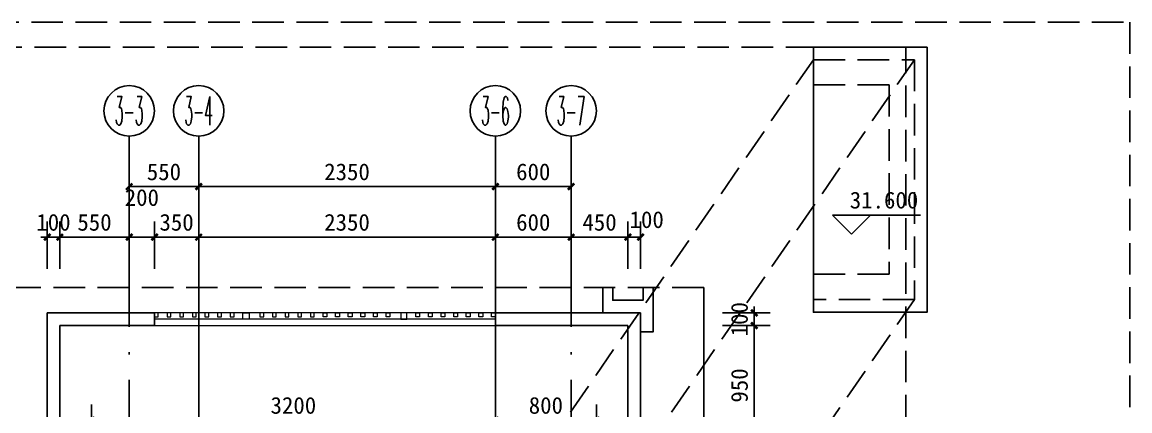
# Model space of a CAD drawing. Extents: x -10817 to 167545, y 26551 to 157048.
# Drawn here: x 91577 to 100350, y 62672 to 65751 of the extents above; entities that cross this region are included whole.
import ezdxf
from ezdxf.enums import TextEntityAlignment as Align

# ---------------------------------------------------------------- set-up
doc = ezdxf.new("R2010")
doc.units = 0
doc.header["$LTSCALE"] = 1000
doc.header["$MEASUREMENT"] = 0
for name, pattern in [('125-核心筒-RF$0$DASH', [0.35, 0.25, -0.1]), ('DASH', [0.35, 0.25, -0.1]), ('DOTE', [2.42, 2, -0.2, 0.02, -0.2])]:
    doc.linetypes.add(name, pattern=pattern)
doc.layers.get('Defpoints').update_dxf_attribs({"color": 30, "linetype": 'DASH'})
doc.layers.add('125-核心筒-RF$0$A-00-15-4#-PM-TF$0$00-装饰-剖', color=241, linetype='Continuous', lineweight=5)
doc.layers.add('125-核心筒-RF$0$A-00-15-4#-PM-TF$0$00-装饰-看', color=46, linetype='Continuous', lineweight=5)
for name, color, linetype in [('125-核心筒-RF$0$A-00-HX-113-wall-01Y$0$HRAL', 31, 'Continuous'), ('125-核心筒-RF$0$A-ROOF', 241, 'Continuous'), ('125-核心筒-RF$0$A-WALL-BLOK', 131, 'Continuous'), ('A-ANNO-AXIS-CIRC', 3, 'Continuous'), ('A-ANNO-AXIS-TEXT', 7, 'Continuous'), ('A-ANNO-DIMS', 3, 'Continuous'), ('A-ANNO-DOTE', 10, 'DOTE'), ('A-ANNO-LEVL', 3, 'Continuous'), ('A-ANNO-SYMB', 3, 'Continuous'), ('A-ANNO-TEXT', 7, 'Continuous'), ('AXIS_TEXT', 7, 'Continuous')]:
    doc.layers.add(name, color=color, linetype=linetype)
doc.styles.add('_TCH_AXIS', font='COMPLEX', dxfattribs={"bigfont": 'GBCBIG'})
doc.styles.add('_TCH_DIM', font='')
doc.styles.add('_TCH_DIM_T3', font='')
doc.styles.add('COMPLEX', font='COMPLEX')
doc.styles.get('_TCH_DIM').set_extended_font_data('SimSun')
doc.styles.get('_TCH_DIM_T3').set_extended_font_data('SimSun')
doc.dimstyles.new('_TCH_ARCH&&50', dxfattribs={"dimtxt": 132.911392, "dimasz": 50, "dimexe": 125, "dimexo": 150, "dimgap": 50, "dimtad": 1, "dimdec": 0, "dimzin": 0, "dimdsep": 46, "dimtxsty": '_TCH_DIM_T3', "dimblk": 'ARCHTICK', "dimcen": 0.09, "dimclrt": 7, "dimazin": 2, "dimtfac": 1, "dimtdec": 0, "dimtix": 1, "dimtmove": 2, "dimatfit": 3, "dimfxl": 50, "dimtolj": 1, "dimtzin": 0, "dimarcsym": 0})

# ---------------------------------------------------------------- blocks, each defined once
blk = doc.blocks.new('125-核心筒-RF')
at = {"layer": '125-核心筒-RF$0$A-00-15-4#-PM-TF$0$00-装饰-剖'}
for points in [[(3279.9, 7270), (3279.9, 7300), (3249.9, 7300), (3249.9, 7270)], [(3379.9, 7270), (3379.9, 7300), (3349.9, 7300), (3349.9, 7270)], [(3479.9, 7270), (3479.9, 7300), (3449.9, 7300), (3449.9, 7270)], [(3579.9, 7270), (3579.9, 7300), (3549.9, 7300), (3549.9, 7270)], [(3679.9, 7270), (3679.9, 7300), (3649.9, 7300), (3649.9, 7270)], [(3779.9, 7270), (3779.9, 7300), (3749.9, 7300), (3749.9, 7270)], [(3879.9, 7270), (3879.9, 7300), (3849.9, 7300), (3849.9, 7270)], [(3949.9, 7300), (3999.9, 7300), (3999.9, 7250), (3949.9, 7250)], [(4114.9, 7270), (4114.9, 7300), (4084.9, 7300), (4084.9, 7270)], [(4214.9, 7270), (4214.9, 7300), (4184.9, 7300), (4184.9, 7270)], [(4314.9, 7270), (4314.9, 7300), (4284.9, 7300), (4284.9, 7270)], [(4414.9, 7270), (4414.9, 7300), (4384.9, 7300), (4384.9, 7270)], [(4514.9, 7270), (4514.9, 7300), (4484.9, 7300), (4484.9, 7270)], [(4584.9, 7270), (4584.9, 7300), (4614.9, 7300), (4614.9, 7270)], [(4684.9, 7270), (4684.9, 7300), (4714.9, 7300), (4714.9, 7270)], [(4784.9, 7270), (4784.9, 7300), (4814.9, 7300), (4814.9, 7270)], [(4884.9, 7270), (4884.9, 7300), (4914.9, 7300), (4914.9, 7270)], [(4984.9, 7270), (4984.9, 7300), (5014.9, 7300), (5014.9, 7270)], [(5084.9, 7270), (5084.9, 7300), (5114.9, 7300), (5114.9, 7270)], [(5249.9, 7300), (5199.9, 7300), (5199.9, 7250), (5249.9, 7250)], [(5319.9, 7270), (5319.9, 7300), (5349.9, 7300), (5349.9, 7270)], [(5419.9, 7270), (5419.9, 7300), (5449.9, 7300), (5449.9, 7270)], [(5519.9, 7270), (5519.9, 7300), (5549.9, 7300), (5549.9, 7270)], [(5619.9, 7270), (5619.9, 7300), (5649.9, 7300), (5649.9, 7270)], [(5719.9, 7270), (5719.9, 7300), (5749.9, 7300), (5749.9, 7270)], [(5819.9, 7270), (5819.9, 7300), (5849.9, 7300), (5849.9, 7270)], [(5919.9, 7270), (5919.9, 7300), (5949.9, 7300), (5949.9, 7270)]]:
    blk.add_lwpolyline(points, close=True, dxfattribs=at)
at = {"layer": '125-核心筒-RF$0$A-00-15-4#-PM-TF$0$00-装饰-看', "color": 251}
for points in [[(5949.9, 7300), (3249.9, 7300)], [(2499.9, 5750), (2499.9, 7200), (7000, 7200), (7000, 5750)], [(5949.9, 7250), (3249.9, 7250)]]:
    blk.add_lwpolyline(points, dxfattribs=at)
at = {"layer": '125-核心筒-RF$0$A-00-HX-113-wall-01Y$0$HRAL'}
blk.add_lwpolyline([(6800, 7299.2), (6800, 7500), (6880, 7500), (6880, 7400), (7120, 7400), (7120, 7500), (7200, 7500), (7200, 7150), (7100, 7150)], dxfattribs=at)
at = {"layer": '125-核心筒-RF$0$A-ROOF'}
blk.add_lwpolyline([(9369.1, 9405.6), (8469.1, 9405.6), (8469.1, 7305.6), (9369.1, 7305.6)], close=True, dxfattribs=at)
at = {"layer": '125-核心筒-RF$0$A-ROOF', "linetype": '125-核心筒-RF$0$DASH'}
for points in [[(5950, 5650), (8469.1, 9305.6)], [(6750, 5650), (9269.1, 9305.6)], [(6750, 3750), (9269.1, 7405.6)]]:
    blk.add_lwpolyline(points, dxfattribs=at)
for points in [[(9269.1, 7405.6), (8469.1, 7405.6), (8469.1, 9305.6), (9269.1, 9305.6)], [(9069.1, 7605.6), (8469.1, 7605.6), (8469.1, 9105.6), (9069.1, 9105.6)]]:
    blk.add_lwpolyline(points, close=True, dxfattribs=at)
at = {"layer": '125-核心筒-RF$0$A-WALL-BLOK'}
for p, q in [((3250, 7300), (2400, 7300)), ((2400, 7300), (2400, 6050)), ((3250, 7200), (3250, 7300)), ((5949.9, 7300), (7100, 7300)), ((5949.9, 7300), (5949.9, 7200)), ((7100, 7300), (7099.8, 6050)), ((3250, 7200), (2500, 7200)), ((2500, 7200), (2500, 6050)), ((5949.9, 7200), (6999.9, 7200)), ((6999.9, 7200), (6999.8, 6050))]:
    blk.add_line(p, q, dxfattribs=at)
blk = doc.blocks.new('_ArchTick')
at = {"color": 0, "linetype": 'ByBlock', "const_width": 0.4}
blk.add_lwpolyline([(-0.5, -0.5), (0.5, 0.5)], dxfattribs=at)
blk = doc.blocks.new('*D509')
at = {"layer": 'A-ANNO-DIMS', "color": 0, "lineweight": -2, "transparency": 16777216}
for p, q in [((92125, 62348.4), (92125, 62723.4)), ((95324.9, 62348.4), (95324.9, 62723.4)), ((92125, 62598.4), (95324.9, 62598.4))]:
    blk.add_line(p, q, dxfattribs=at)
at = {"layer": 'Defpoints', "color": 0, "transparency": 16777216}
for p in [(95324.9, 62598.4), (92125, 62198.4), (95324.9, 62198.4)]:
    blk.add_point(p, dxfattribs=at)
at = {"layer": 'A-ANNO-DIMS', "color": 0, "lineweight": -2, "transparency": 16777216, "xscale": 50, "yscale": 50, "zscale": 50, "rotation": 180}
blk.add_blockref('_ArchTick', (92125, 62598.4), dxfattribs=at)
at = {"layer": 'A-ANNO-DIMS', "color": 0, "lineweight": -2, "transparency": 16777216, "xscale": 50, "yscale": 50, "zscale": 50}
blk.add_blockref('_ArchTick', (95324.9, 62598.4), dxfattribs=at)
at = {"layer": 'A-ANNO-DIMS', "color": 7, "transparency": 16777216, "insert": (93725, 62714.9), "char_height": 132.91, "attachment_point": 5, "style": '_TCH_DIM_T3'}
blk.add_mtext('\\A1;3200', dxfattribs=at)
blk = doc.blocks.new('*D510')
at = {"layer": 'A-ANNO-DIMS', "color": 0, "lineweight": -2, "transparency": 16777216}
for p, q in [((95324.9, 62348.4), (95324.9, 62723.4)), ((96124.8, 62348.4), (96124.8, 62723.4)), ((95324.9, 62598.4), (96124.8, 62598.4))]:
    blk.add_line(p, q, dxfattribs=at)
at = {"layer": 'Defpoints', "color": 0, "transparency": 16777216}
for p in [(96124.8, 62598.4), (95324.9, 62198.4), (96124.8, 62198.4)]:
    blk.add_point(p, dxfattribs=at)
at = {"layer": 'A-ANNO-DIMS', "color": 0, "lineweight": -2, "transparency": 16777216, "xscale": 50, "yscale": 50, "zscale": 50, "rotation": 180}
blk.add_blockref('_ArchTick', (95324.9, 62598.4), dxfattribs=at)
at = {"layer": 'A-ANNO-DIMS', "color": 0, "lineweight": -2, "transparency": 16777216, "xscale": 50, "yscale": 50, "zscale": 50}
blk.add_blockref('_ArchTick', (96124.8, 62598.4), dxfattribs=at)
at = {"layer": 'A-ANNO-DIMS', "color": 7, "transparency": 16777216, "insert": (95724.9, 62714.9), "char_height": 132.91, "attachment_point": 5, "style": '_TCH_DIM_T3'}
blk.add_mtext('\\A1;800', dxfattribs=at)
blk = doc.blocks.new('*D860')
at = {"layer": 'A-ANNO-DIMS', "color": 0, "lineweight": -2, "transparency": 16777216}
for p, q in [((97125, 63348.4), (97500, 63348.4)), ((97375, 62398.4), (97375, 63348.4)), ((97125, 62398.4), (97500, 62398.4))]:
    blk.add_line(p, q, dxfattribs=at)
at = {"layer": 'Defpoints', "color": 0, "transparency": 16777216}
for p in [(96975, 63348.4), (97375, 63348.4), (96975, 62398.4)]:
    blk.add_point(p, dxfattribs=at)
at = {"layer": 'A-ANNO-DIMS', "color": 0, "lineweight": -2, "transparency": 16777216, "xscale": 50, "yscale": 50, "zscale": 50}
for p, rotation in [((97375, 63348.4), 90), ((97375, 62398.4), 270)]:
    blk.add_blockref('_ArchTick', p, dxfattribs=dict(at, rotation=rotation))
at = {"layer": 'A-ANNO-DIMS', "color": 7, "transparency": 16777216, "insert": (97258.6, 62873.4), "char_height": 132.91, "attachment_point": 5, "rotation": 90, "style": '_TCH_DIM_T3'}
blk.add_mtext('\\A1;950', dxfattribs=at)
blk = doc.blocks.new('*D861')
at = {"layer": 'A-ANNO-DIMS', "color": 0, "lineweight": -2, "transparency": 16777216}
for p, q in [((97125, 63448.4), (97500, 63448.4)), ((97375, 63448.4), (97375, 63498.4)), ((97375, 63348.4), (97375, 63448.4)), ((97125, 63348.4), (97500, 63348.4)), ((97375, 63348.4), (97375, 63298.4))]:
    blk.add_line(p, q, dxfattribs=at)
at = {"layer": 'Defpoints', "color": 0, "transparency": 16777216}
for p in [(96975, 63448.4), (97375, 63448.4), (96975, 63348.4)]:
    blk.add_point(p, dxfattribs=at)
at = {"layer": 'A-ANNO-DIMS', "color": 0, "lineweight": -2, "transparency": 16777216, "xscale": 50, "yscale": 50, "zscale": 50}
for p, rotation in [((97375, 63448.4), 270), ((97375, 63348.4), 90)]:
    blk.add_blockref('_ArchTick', p, dxfattribs=dict(at, rotation=rotation))
at = {"layer": 'A-ANNO-DIMS', "color": 7, "transparency": 16777216, "insert": (97258.6, 63398.4), "char_height": 132.91, "attachment_point": 5, "rotation": 90, "style": '_TCH_DIM_T3'}
blk.add_mtext('\\A1;100', dxfattribs=at)
blk = doc.blocks.new('*D867')
at = {"layer": 'A-ANNO-DIMS', "color": 0, "lineweight": -2, "transparency": 16777216}
for p, q in [((91775, 63798.5), (91775, 64173.5)), ((91875, 63798.5), (91875, 64173.5)), ((91775, 64048.5), (91725, 64048.5)), ((91775, 64048.5), (91875, 64048.5)), ((91875, 64048.5), (91925, 64048.5))]:
    blk.add_line(p, q, dxfattribs=at)
at = {"layer": 'Defpoints', "color": 0, "transparency": 16777216}
for p in [(91875, 64048.5), (91775, 63648.5), (91875, 63648.5)]:
    blk.add_point(p, dxfattribs=at)
at = {"layer": 'A-ANNO-DIMS', "color": 0, "lineweight": -2, "transparency": 16777216, "xscale": 50, "yscale": 50, "zscale": 50}
blk.add_blockref('_ArchTick', (91775, 64048.5), dxfattribs=at)
at = {"layer": 'A-ANNO-DIMS', "color": 0, "lineweight": -2, "transparency": 16777216, "xscale": 50, "yscale": 50, "zscale": 50, "rotation": 180}
blk.add_blockref('_ArchTick', (91875, 64048.5), dxfattribs=at)
at = {"layer": 'A-ANNO-DIMS', "color": 7, "transparency": 16777216, "insert": (91825, 64165), "char_height": 132.91, "attachment_point": 5, "style": '_TCH_DIM_T3'}
blk.add_mtext('\\A1;100', dxfattribs=at)
blk = doc.blocks.new('*D868')
at = {"layer": 'A-ANNO-DIMS', "color": 0, "lineweight": -2, "transparency": 16777216}
for p, q in [((91875, 63798.5), (91875, 64173.5)), ((92425, 63798.5), (92425, 64173.5)), ((91875, 64048.5), (92425, 64048.5))]:
    blk.add_line(p, q, dxfattribs=at)
at = {"layer": 'Defpoints', "color": 0, "transparency": 16777216}
for p in [(92425, 64048.5), (91875, 63648.5), (92425, 63648.5)]:
    blk.add_point(p, dxfattribs=at)
at = {"layer": 'A-ANNO-DIMS', "color": 0, "lineweight": -2, "transparency": 16777216, "xscale": 50, "yscale": 50, "zscale": 50, "rotation": 180}
blk.add_blockref('_ArchTick', (91875, 64048.5), dxfattribs=at)
at = {"layer": 'A-ANNO-DIMS', "color": 0, "lineweight": -2, "transparency": 16777216, "xscale": 50, "yscale": 50, "zscale": 50}
blk.add_blockref('_ArchTick', (92425, 64048.5), dxfattribs=at)
at = {"layer": 'A-ANNO-DIMS', "color": 7, "transparency": 16777216, "insert": (92150, 64165), "char_height": 132.91, "attachment_point": 5, "style": '_TCH_DIM_T3'}
blk.add_mtext('\\A1;550', dxfattribs=at)
blk = doc.blocks.new('*D869')
at = {"layer": 'A-ANNO-DIMS', "color": 0, "lineweight": -2, "transparency": 16777216}
for p, q in [((92425, 63798.5), (92425, 64173.5)), ((92625, 63798.5), (92625, 64173.5)), ((92425, 64048.5), (92625, 64048.5))]:
    blk.add_line(p, q, dxfattribs=at)
at = {"layer": 'Defpoints', "color": 0, "transparency": 16777216}
for p in [(92625, 64048.5), (92425, 63648.5), (92625, 63648.5)]:
    blk.add_point(p, dxfattribs=at)
at = {"layer": 'A-ANNO-DIMS', "color": 0, "lineweight": -2, "transparency": 16777216, "xscale": 50, "yscale": 50, "zscale": 50, "rotation": 180}
blk.add_blockref('_ArchTick', (92425, 64048.5), dxfattribs=at)
at = {"layer": 'A-ANNO-DIMS', "color": 0, "lineweight": -2, "transparency": 16777216, "xscale": 50, "yscale": 50, "zscale": 50}
blk.add_blockref('_ArchTick', (92625, 64048.5), dxfattribs=at)
at = {"layer": 'A-ANNO-DIMS', "color": 7, "transparency": 16777216, "insert": (92525, 64361), "char_height": 132.91, "attachment_point": 5, "style": '_TCH_DIM_T3'}
blk.add_mtext('\\A1;200', dxfattribs=at)
blk = doc.blocks.new('*D870')
at = {"layer": 'A-ANNO-DIMS', "color": 0, "lineweight": -2, "transparency": 16777216}
for p, q in [((92625, 63798.5), (92625, 64173.5)), ((92975, 63798.5), (92975, 64173.5)), ((92625, 64048.5), (92575, 64048.5)), ((92625, 64048.5), (92975, 64048.5)), ((92975, 64048.5), (93025, 64048.5))]:
    blk.add_line(p, q, dxfattribs=at)
at = {"layer": 'Defpoints', "color": 0, "transparency": 16777216}
for p in [(92975, 64048.5), (92625, 63648.5), (92975, 63648.5)]:
    blk.add_point(p, dxfattribs=at)
at = {"layer": 'A-ANNO-DIMS', "color": 0, "lineweight": -2, "transparency": 16777216, "xscale": 50, "yscale": 50, "zscale": 50}
blk.add_blockref('_ArchTick', (92625, 64048.5), dxfattribs=at)
at = {"layer": 'A-ANNO-DIMS', "color": 0, "lineweight": -2, "transparency": 16777216, "xscale": 50, "yscale": 50, "zscale": 50, "rotation": 180}
blk.add_blockref('_ArchTick', (92975, 64048.5), dxfattribs=at)
at = {"layer": 'A-ANNO-DIMS', "color": 7, "transparency": 16777216, "insert": (92800, 64165), "char_height": 132.91, "attachment_point": 5, "style": '_TCH_DIM_T3'}
blk.add_mtext('\\A1;350', dxfattribs=at)
blk = doc.blocks.new('*D871')
at = {"layer": 'A-ANNO-DIMS', "color": 0, "lineweight": -2, "transparency": 16777216}
for p, q in [((92975, 63798.5), (92975, 64173.5)), ((95325, 63798.5), (95325, 64173.5)), ((92975, 64048.5), (95325, 64048.5))]:
    blk.add_line(p, q, dxfattribs=at)
at = {"layer": 'Defpoints', "color": 0, "transparency": 16777216}
for p in [(95325, 64048.5), (92975, 63648.5), (95325, 63648.5)]:
    blk.add_point(p, dxfattribs=at)
at = {"layer": 'A-ANNO-DIMS', "color": 0, "lineweight": -2, "transparency": 16777216, "xscale": 50, "yscale": 50, "zscale": 50, "rotation": 180}
blk.add_blockref('_ArchTick', (92975, 64048.5), dxfattribs=at)
at = {"layer": 'A-ANNO-DIMS', "color": 0, "lineweight": -2, "transparency": 16777216, "xscale": 50, "yscale": 50, "zscale": 50}
blk.add_blockref('_ArchTick', (95325, 64048.5), dxfattribs=at)
at = {"layer": 'A-ANNO-DIMS', "color": 7, "transparency": 16777216, "insert": (94150, 64165), "char_height": 132.91, "attachment_point": 5, "style": '_TCH_DIM_T3'}
blk.add_mtext('\\A1;2350', dxfattribs=at)
blk = doc.blocks.new('*D872')
at = {"layer": 'A-ANNO-DIMS', "color": 0, "lineweight": -2, "transparency": 16777216}
for p, q in [((95325, 63798.5), (95325, 64173.5)), ((95925, 63798.5), (95925, 64173.5)), ((95325, 64048.5), (95925, 64048.5))]:
    blk.add_line(p, q, dxfattribs=at)
at = {"layer": 'Defpoints', "color": 0, "transparency": 16777216}
for p in [(95925, 64048.5), (95325, 63648.5), (95925, 63648.5)]:
    blk.add_point(p, dxfattribs=at)
at = {"layer": 'A-ANNO-DIMS', "color": 0, "lineweight": -2, "transparency": 16777216, "xscale": 50, "yscale": 50, "zscale": 50, "rotation": 180}
blk.add_blockref('_ArchTick', (95325, 64048.5), dxfattribs=at)
at = {"layer": 'A-ANNO-DIMS', "color": 0, "lineweight": -2, "transparency": 16777216, "xscale": 50, "yscale": 50, "zscale": 50}
blk.add_blockref('_ArchTick', (95925, 64048.5), dxfattribs=at)
at = {"layer": 'A-ANNO-DIMS', "color": 7, "transparency": 16777216, "insert": (95625, 64165), "char_height": 132.91, "attachment_point": 5, "style": '_TCH_DIM_T3'}
blk.add_mtext('\\A1;600', dxfattribs=at)
blk = doc.blocks.new('*D873')
at = {"layer": 'A-ANNO-DIMS', "color": 0, "lineweight": -2, "transparency": 16777216}
for p, q in [((95925, 63798.5), (95925, 64173.5)), ((96375, 63798.5), (96375, 64173.5)), ((95925, 64048.5), (96375, 64048.5))]:
    blk.add_line(p, q, dxfattribs=at)
at = {"layer": 'Defpoints', "color": 0, "transparency": 16777216}
for p in [(96375, 64048.5), (95925, 63648.5), (96375, 63648.5)]:
    blk.add_point(p, dxfattribs=at)
at = {"layer": 'A-ANNO-DIMS', "color": 0, "lineweight": -2, "transparency": 16777216, "xscale": 50, "yscale": 50, "zscale": 50, "rotation": 180}
blk.add_blockref('_ArchTick', (95925, 64048.5), dxfattribs=at)
at = {"layer": 'A-ANNO-DIMS', "color": 0, "lineweight": -2, "transparency": 16777216, "xscale": 50, "yscale": 50, "zscale": 50}
blk.add_blockref('_ArchTick', (96375, 64048.5), dxfattribs=at)
at = {"layer": 'A-ANNO-DIMS', "color": 7, "transparency": 16777216, "insert": (96150, 64165), "char_height": 132.91, "attachment_point": 5, "style": '_TCH_DIM_T3'}
blk.add_mtext('\\A1;450', dxfattribs=at)
blk = doc.blocks.new('*D874')
at = {"layer": 'A-ANNO-DIMS', "color": 0, "lineweight": -2, "transparency": 16777216}
for p, q in [((96375, 63798.5), (96375, 64173.5)), ((96475, 63798.5), (96475, 64173.5)), ((96375, 64048.5), (96475, 64048.5))]:
    blk.add_line(p, q, dxfattribs=at)
at = {"layer": 'Defpoints', "color": 0, "transparency": 16777216}
for p in [(96475, 64048.5), (96375, 63648.5), (96475, 63648.5)]:
    blk.add_point(p, dxfattribs=at)
at = {"layer": 'A-ANNO-DIMS', "color": 0, "lineweight": -2, "transparency": 16777216, "xscale": 50, "yscale": 50, "zscale": 50, "rotation": 180}
blk.add_blockref('_ArchTick', (96375, 64048.5), dxfattribs=at)
at = {"layer": 'A-ANNO-DIMS', "color": 0, "lineweight": -2, "transparency": 16777216, "xscale": 50, "yscale": 50, "zscale": 50}
blk.add_blockref('_ArchTick', (96475, 64048.5), dxfattribs=at)
at = {"layer": 'A-ANNO-DIMS', "color": 7, "transparency": 16777216, "insert": (96523.5, 64186), "char_height": 132.91, "attachment_point": 5, "style": '_TCH_DIM_T3'}
blk.add_mtext('\\A1;100', dxfattribs=at)
blk = doc.blocks.new('*D875')
at = {"layer": 'A-ANNO-DIMS', "color": 0, "lineweight": -2, "transparency": 16777216}
for p, q in [((92425, 64198.5), (92425, 64573.5)), ((92975, 64198.5), (92975, 64573.5)), ((92425, 64448.5), (92975, 64448.5))]:
    blk.add_line(p, q, dxfattribs=at)
at = {"layer": 'Defpoints', "color": 0, "transparency": 16777216}
for p in [(92975, 64448.5), (92425, 64048.5), (92975, 64048.5)]:
    blk.add_point(p, dxfattribs=at)
at = {"layer": 'A-ANNO-DIMS', "color": 0, "lineweight": -2, "transparency": 16777216, "xscale": 50, "yscale": 50, "zscale": 50, "rotation": 180}
blk.add_blockref('_ArchTick', (92425, 64448.5), dxfattribs=at)
at = {"layer": 'A-ANNO-DIMS', "color": 0, "lineweight": -2, "transparency": 16777216, "xscale": 50, "yscale": 50, "zscale": 50}
blk.add_blockref('_ArchTick', (92975, 64448.5), dxfattribs=at)
at = {"layer": 'A-ANNO-DIMS', "color": 7, "transparency": 16777216, "insert": (92700, 64565), "char_height": 132.91, "attachment_point": 5, "style": '_TCH_DIM_T3'}
blk.add_mtext('\\A1;550', dxfattribs=at)
blk = doc.blocks.new('*D876')
at = {"layer": 'A-ANNO-DIMS', "color": 0, "lineweight": -2, "transparency": 16777216}
for p, q in [((92975, 64198.5), (92975, 64573.5)), ((95325, 64198.5), (95325, 64573.5)), ((92975, 64448.5), (95325, 64448.5))]:
    blk.add_line(p, q, dxfattribs=at)
at = {"layer": 'Defpoints', "color": 0, "transparency": 16777216}
for p in [(95325, 64448.5), (92975, 64048.5), (95325, 64048.5)]:
    blk.add_point(p, dxfattribs=at)
at = {"layer": 'A-ANNO-DIMS', "color": 0, "lineweight": -2, "transparency": 16777216, "xscale": 50, "yscale": 50, "zscale": 50, "rotation": 180}
blk.add_blockref('_ArchTick', (92975, 64448.5), dxfattribs=at)
at = {"layer": 'A-ANNO-DIMS', "color": 0, "lineweight": -2, "transparency": 16777216, "xscale": 50, "yscale": 50, "zscale": 50}
blk.add_blockref('_ArchTick', (95325, 64448.5), dxfattribs=at)
at = {"layer": 'A-ANNO-DIMS', "color": 7, "transparency": 16777216, "insert": (94150, 64565), "char_height": 132.91, "attachment_point": 5, "style": '_TCH_DIM_T3'}
blk.add_mtext('\\A1;2350', dxfattribs=at)
blk = doc.blocks.new('*D877')
at = {"layer": 'A-ANNO-DIMS', "color": 0, "lineweight": -2, "transparency": 16777216}
for p, q in [((95325, 64198.5), (95325, 64573.5)), ((95925, 64198.5), (95925, 64573.5)), ((95325, 64448.5), (95925, 64448.5))]:
    blk.add_line(p, q, dxfattribs=at)
at = {"layer": 'Defpoints', "color": 0, "transparency": 16777216}
for p in [(95925, 64448.5), (95325, 64048.5), (95925, 64048.5)]:
    blk.add_point(p, dxfattribs=at)
at = {"layer": 'A-ANNO-DIMS', "color": 0, "lineweight": -2, "transparency": 16777216, "xscale": 50, "yscale": 50, "zscale": 50, "rotation": 180}
blk.add_blockref('_ArchTick', (95325, 64448.5), dxfattribs=at)
at = {"layer": 'A-ANNO-DIMS', "color": 0, "lineweight": -2, "transparency": 16777216, "xscale": 50, "yscale": 50, "zscale": 50}
blk.add_blockref('_ArchTick', (95925, 64448.5), dxfattribs=at)
at = {"layer": 'A-ANNO-DIMS', "color": 7, "transparency": 16777216, "insert": (95625, 64565), "char_height": 132.91, "attachment_point": 5, "style": '_TCH_DIM_T3'}
blk.add_mtext('\\A1;600', dxfattribs=at)
blk = doc.blocks.new('_AXISO')
blk.add_circle((0, 0), 0.5)
at = {"layer": 'AXIS_TEXT', "style": 'COMPLEX', "width": 1.041667}
blk.add_attdef('A', text='', height=0.56, dxfattribs=at).set_placement((-0.25, -0.28), (0.25, -0.28), align=Align.FIT)

msp = doc.modelspace()

# ---------------------------------------------------------------- linework, layer by layer
at = {"layer": 'A-ANNO-AXIS-CIRC'}
for p, q in [((92425, 63648.5), (92425, 64848.5)), ((92975, 63648.5), (92975, 64848.5)), ((95325, 63648.5), (95325, 64848.5)), ((95925, 63648.5), (95925, 64848.5))]:
    msp.add_line(p, q, dxfattribs=at)
at = {"layer": 'A-ANNO-DOTE'}
for points in [[(92425, 58498.4), (92425, 64848.5)], [(92975, 52798.4), (92975, 64848.5)], [(95325, 52798.4), (95325, 64848.5)], [(95925, 58498.4), (95925, 64848.5)]]:
    msp.add_lwpolyline(points, dxfattribs=at)
at = {"layer": 'A-ANNO-LEVL'}
for p, q in [((98144.8, 64072.8), (97994.8, 64222.8)), ((97994.8, 64222.8), (98693.1, 64222.8)), ((98144.8, 64072.8), (98294.8, 64222.8))]:
    msp.add_line(p, q, dxfattribs=at)
at = {"layer": 'A-ANNO-SYMB'}
msp.add_lwpolyline([(96975, 53998.4), (96975, 58767.2), (96870, 58805.4), (97080, 58842.5), (96975, 58879.7), (96975, 63648.5)], dxfattribs=at)
at = {"layer": 'Defpoints'}
for points in [[(63300, 65751.2), (100350, 65751.2), (100350, 37051.2), (63300, 37051.2)], [(89775, 52398.4), (98575, 52398.4), (98575, 65554.1), (89775, 65554.1)], [(91375, 53998.4), (96975, 53998.4), (96975, 63648.5), (91375, 63648.5)]]:
    msp.add_lwpolyline(points, close=True, dxfattribs=at)

# ---------------------------------------------------------------- block references
msp.add_blockref('125-核心筒-RF', (89375, 56148.4))
at = {"layer": 'A-ANNO-AXIS-CIRC'}
ref = msp.add_blockref('_AXISO', (92425, 65048.5), dxfattribs=dict(at, xscale=400, yscale=400, zscale=400))
ref.add_attrib('A', '3-3', dxfattribs={"layer": 'A-ANNO-AXIS-TEXT', "height": 226.27, "style": '_TCH_AXIS', "width": 0.328125}).set_placement((92311.8, 64935.4), (92538.1, 64935.4), align=Align.FIT)
ref = msp.add_blockref('_AXISO', (92975, 65048.5), dxfattribs=dict(at, xscale=400, yscale=400, zscale=400))
ref.add_attrib('A', '3-4', dxfattribs={"layer": 'A-ANNO-AXIS-TEXT', "height": 226.27, "style": '_TCH_AXIS', "width": 0.318182}).set_placement((92861.8, 64935.4), (93088.1, 64935.4), align=Align.FIT)
ref = msp.add_blockref('_AXISO', (95325, 65048.5), dxfattribs=dict(at, xscale=400, yscale=400, zscale=400))
ref.add_attrib('A', '3-6', dxfattribs={"layer": 'A-ANNO-AXIS-TEXT', "height": 226.27, "style": '_TCH_AXIS', "width": 0.323077}).set_placement((95211.8, 64935.4), (95438.1, 64935.4), align=Align.FIT)
ref = msp.add_blockref('_AXISO', (95925, 65048.5), dxfattribs=dict(at, xscale=400, yscale=400, zscale=400))
ref.add_attrib('A', '3-7', dxfattribs={"layer": 'A-ANNO-AXIS-TEXT', "height": 226.27, "style": '_TCH_AXIS', "width": 0.323077}).set_placement((95811.8, 64935.4), (96038.1, 64935.4), align=Align.FIT)

# ---------------------------------------------------------------- texts
at = {"layer": 'A-ANNO-TEXT', "color": 7, "style": '_TCH_DIM'}
msp.add_text('31.600', height=132.91, dxfattribs=at).set_placement((98131.7, 64275.3))

# ---------------------------------------------------------------- dimensions: what is measured, and where the dimension line sits
at = {"layer": 'A-ANNO-DIMS'}
for p1, p2, distance, picture, middle in [((92425, 64048.5), (92975, 64048.5), 400, '*D875', (92700, 64565)), ((92975, 64048.5), (95325, 64048.5), 400, '*D876', (94150, 64565)), ((95325, 64048.5), (95925, 64048.5), 400, '*D877', (95625, 64565)), ((91775, 63648.5), (91875, 63648.5), 400, '*D867', (91825, 64165)), ((91875, 63648.5), (92425, 63648.5), 400, '*D868', (92150, 64165)), ((92625, 63648.5), (92975, 63648.5), 400, '*D870', (92800, 64165)), ((92975, 63648.5), (95325, 63648.5), 400, '*D871', (94150, 64165)), ((95325, 63648.5), (95925, 63648.5), 400, '*D872', (95625, 64165)), ((95925, 63648.5), (96375, 63648.5), 400, '*D873', (96150, 64165)), ((96975, 63348.4), (96975, 63448.4), -400, '*D861', (97258.6, 63398.4)), ((96975, 62398.4), (96975, 63348.4), -400, '*D860', (97258.6, 62873.4)), ((92125, 62198.4), (95324.9, 62198.4), 400, '*D509', (93725, 62714.9)), ((95324.9, 62198.4), (96124.8, 62198.4), 400, '*D510', (95724.9, 62714.9))]:
    dim = msp.add_aligned_dim(p1=p1, p2=p2, distance=distance, dimstyle='_TCH_ARCH&&50', dxfattribs=at)
    dim.commit()
    dim.dimension.update_dxf_attribs({"geometry": picture, "text_midpoint": middle})
for base, p1, p2, picture, middle in [((92625, 64048.5), (92425, 63648.5), (92625, 63648.5), '*D869', (92525, 64361)), ((96475, 64048.5), (96375, 63648.5), (96475, 63648.5), '*D874', (96523.5, 64186))]:
    dim = msp.add_linear_dim(base=base, p1=p1, p2=p2, angle=0, dimstyle='_TCH_ARCH&&50', dxfattribs=at)
    dim.commit()
    dim.dimension.update_dxf_attribs({"geometry": picture, "text_midpoint": middle, "dimtype": 129})

doc.saveas('drawing.dxf')
